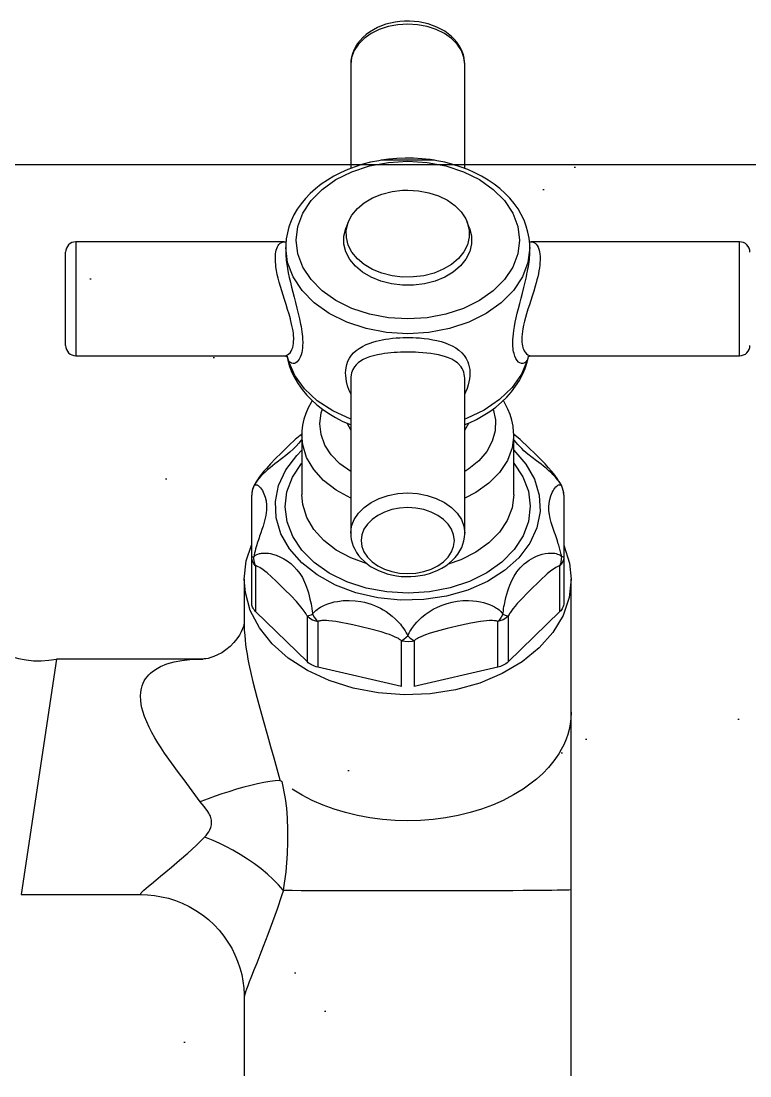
# Model space of a CAD drawing. Extents: x -36 to 357, y 137 to 237.
# Drawn here: x 13.3763 to 13.4396, y 177.7979 to 177.8896 of the extents above; entities that cross this region are included whole.
import ezdxf

# ---------------------------------------------------------------- set-up
doc = ezdxf.new("R2010")
doc.units = 0
doc.header["$LTSCALE"] = 0.01
doc.layers.add('01', color=1, linetype='CONTINUOUS')
doc.layers.add('A-HACHURAPARED', color=254, linetype='CONTINUOUS')

# ---------------------------------------------------------------- blocks, each defined once
blk = doc.blocks.new('A$C093F1C31')
at = {"layer": '01', "ltscale": 10}
for p, q in [((0.09558, 0.16443), (0.09558, 0.14936)), ((0.11208, 0.16443), (0.11208, 0.16455)), ((0.11208, 0.14936), (0.11208, 0.16443)), ((0.10383, 0.15055), (0.10002, 0.15055)), ((0.10383, 0.15055), (0.10002, 0.15055)), ((0.10763, 0.15055), (0.10383, 0.15055)), ((0.09522, 0.14158), (0.09489, 0.14071)), ((0.11277, 0.14071), (0.11243, 0.14158)), ((0.05583, 0.13874), (0.05583, 0.12224)), ((0.08595, 0.13874), (0.05583, 0.13874)), ((0.08617, 0.13793), (0.08617, 0.13738)), ((0.12149, 0.13738), (0.12149, 0.13793)), ((0.15183, 0.13874), (0.1217, 0.13874)), ((0.15183, 0.12224), (0.15183, 0.13874)), ((0.05433, 0.12374), (0.05433, 0.13724)), ((0.12149, 0.13728), (0.12149, 0.13738)), ((0.05583, 0.12224), (0.08595, 0.12224)), ((0.1217, 0.12224), (0.15183, 0.12224)), ((0.08636, 0.12217), (0.08637, 0.12213)), ((0.08636, 0.12214), (0.08638, 0.12205)), ((0.09558, 0.11886), (0.09558, 0.11882)), ((0.09558, 0.11882), (0.09558, 0.09654)), ((0.11208, 0.09654), (0.11208, 0.11882)), ((0.0885, 0.11077), (0.0885, 0.10211)), ((0.11916, 0.10211), (0.11916, 0.11077)), ((0.08125, 0.09307), (0.08125, 0.10207)), ((0.12641, 0.10207), (0.12641, 0.09307)), ((0.08125, 0.08646), (0.08125, 0.09307)), ((0.08182, 0.09182), (0.08182, 0.08521)), ((0.12583, 0.08521), (0.12583, 0.09182)), ((0.12641, 0.09307), (0.12641, 0.08646)), ((0.08017, 0.08989), (0.08017, 0.08322)), ((0.12748, 0.07065), (0.12748, 0.08989)), ((0.0893, 0.07793), (0.08182, 0.08521)), ((0.0893, 0.07793), (0.0893, 0.08454)), ((0.12583, 0.08521), (0.11836, 0.07793)), ((0.11836, 0.08454), (0.11836, 0.07793)), ((0.0908, 0.08377), (0.0908, 0.07716)), ((0.11686, 0.07716), (0.11686, 0.08377)), ((0.1029, 0.07438), (0.1029, 0.08099)), ((0.10475, 0.08099), (0.10475, 0.07438)), ((0.05303, 0.07834), (0.04789, 0.04423)), ((0.07415, 0.07834), (0.05303, 0.07834)), ((0.07406, 0.07834), (0.07415, 0.07834)), ((0.07415, 0.07834), (0.07419, 0.07834)), ((0.1029, 0.07438), (0.0908, 0.07716)), ((0.11686, 0.07716), (0.10475, 0.07438)), ((0.12748, 0.04498), (0.12748, 0.07065)), ((0.12748, 0.01799), (0.12748, 0.04498)), ((0.04789, 0.04423), (0.06527, 0.04423)), ((0.08017, 0.02934), (0.08017, 0.01799))]:
    blk.add_line(p, q, dxfattribs=at)
for points in [[(0.11208, 0.16455, 0), (0.11206, 0.16484, 0), (0.11199, 0.16533, 0), (0.11188, 0.16581, 0), (0.11171, 0.16628, 0), (0.1115, 0.16675, 0), (0.11124, 0.16721, 0), (0.11092, 0.16765, 0), (0.11056, 0.16808, 0), (0.11014, 0.16849, 0), (0.10968, 0.16887, 0), (0.10917, 0.16922, 0), (0.10862, 0.16955, 0), (0.10804, 0.16983, 0), (0.10743, 0.17008, 0), (0.10679, 0.17029, 0), (0.10613, 0.17046, 0), (0.10545, 0.17058, 0), (0.10477, 0.17066, 0), (0.10408, 0.1707, 0), (0.10338, 0.17069, 0), (0.10269, 0.17064, 0), (0.10201, 0.17055, 0), (0.10134, 0.17041, 0), (0.10068, 0.17023, 0), (0.10005, 0.17001, 0), (0.09944, 0.16975, 0), (0.09886, 0.16945, 0), (0.09831, 0.16911, 0), (0.0978, 0.16874, 0), (0.09734, 0.16833, 0), (0.09693, 0.16789, 0), (0.09657, 0.16744, 0), (0.09627, 0.16696, 0), (0.09602, 0.16647, 0), (0.09583, 0.16598, 0), (0.09569, 0.16548, 0), (0.09561, 0.16498, 0), (0.09558, 0.16452, 0), (0.09558, 0.16443, 0)], [(0.11208, 0.16443, 0), (0.11195, 0.16544, 0), (0.11158, 0.16642, 0), (0.11097, 0.16734, 0), (0.11015, 0.16818, 0), (0.10913, 0.1689, 0), (0.10795, 0.16948, 0), (0.10665, 0.16991, 0), (0.10526, 0.17017, 0), (0.10383, 0.17026, 0), (0.10239, 0.17017, 0), (0.10101, 0.16991, 0), (0.0997, 0.16948, 0), (0.09852, 0.1689, 0), (0.09751, 0.16818, 0), (0.09668, 0.16734, 0), (0.09607, 0.16642, 0), (0.0957, 0.16544, 0), (0.09558, 0.16443, 0)], [(0.10002, 0.15055, 0), (0.09962, 0.15049, 0), (0.09846, 0.15025, 0), (0.09733, 0.14996, 0), (0.09622, 0.14961, 0), (0.09515, 0.1492, 0), (0.09412, 0.14874, 0), (0.09314, 0.14824, 0), (0.0922, 0.14768, 0), (0.09131, 0.14707, 0), (0.09049, 0.14642, 0), (0.08972, 0.14573, 0), (0.08902, 0.145, 0), (0.0884, 0.14424, 0), (0.08784, 0.14345, 0), (0.08736, 0.14263, 0), (0.08696, 0.14179, 0), (0.08664, 0.14093, 0), (0.08641, 0.14006, 0), (0.08625, 0.13918, 0), (0.08617, 0.1383, 0), (0.08617, 0.13789, 0)], [(0.10768, 0.15055, 0), (0.10705, 0.15064, 0), (0.10587, 0.15077, 0), (0.10467, 0.15084, 0), (0.10347, 0.15085, 0), (0.10227, 0.15081, 0), (0.10108, 0.1507, 0), (0.09997, 0.15055, 0)], [(0.10763, 0.15055, 0), (0.10383, 0.15055, 0)], [(0.12149, 0.13796, 0), (0.12147, 0.13841, 0), (0.12139, 0.13929, 0), (0.12122, 0.14016, 0), (0.12098, 0.14102, 0), (0.12066, 0.14187, 0), (0.12025, 0.1427, 0), (0.11978, 0.1435, 0), (0.11923, 0.14428, 0), (0.1186, 0.14504, 0), (0.11791, 0.14576, 0), (0.11715, 0.14644, 0), (0.11633, 0.14708, 0), (0.11545, 0.14768, 0), (0.11451, 0.14824, 0), (0.11353, 0.14875, 0), (0.1125, 0.1492, 0), (0.11143, 0.14961, 0), (0.11033, 0.14995, 0), (0.1092, 0.15025, 0), (0.10804, 0.15049, 0), (0.10764, 0.15055, 0)], [(0.09522, 0.14158, 0), (0.09576, 0.14261, 0), (0.09654, 0.14356, 0), (0.09754, 0.1444, 0), (0.09874, 0.14511, 0), (0.10009, 0.14565, 0), (0.10155, 0.14602, 0), (0.10308, 0.14621, 0), (0.10383, 0.14623, 0)], [(0.10383, 0.14623, 0), (0.10538, 0.14614, 0), (0.10688, 0.14585, 0), (0.10829, 0.14539, 0), (0.10956, 0.14476, 0), (0.11066, 0.14398, 0), (0.11155, 0.14308, 0), (0.11221, 0.14208, 0), (0.11243, 0.14158, 0)], [(0.11277, 0.14071, 0), (0.11305, 0.13959, 0), (0.11306, 0.13844, 0), (0.11279, 0.13732, 0), (0.11224, 0.13624, 0), (0.11144, 0.13525, 0), (0.1104, 0.13437, 0), (0.10917, 0.13364, 0), (0.10777, 0.13306, 0), (0.10626, 0.13267, 0), (0.10467, 0.13247, 0), (0.10305, 0.13246, 0), (0.10146, 0.13266, 0), (0.09994, 0.13304, 0), (0.09854, 0.13361, 0), (0.0973, 0.13434, 0), (0.09626, 0.13521, 0), (0.09544, 0.1362, 0), (0.09489, 0.13727, 0), (0.0946, 0.1384, 0), (0.09459, 0.13954, 0), (0.09487, 0.14066, 0), (0.09489, 0.14071, 0)], [(0.11243, 0.14158, 0), (0.11271, 0.1405, 0), (0.11271, 0.1394, 0), (0.11245, 0.13832, 0), (0.11192, 0.13728, 0), (0.11115, 0.13633, 0), (0.11016, 0.13548, 0), (0.10897, 0.13477, 0), (0.10763, 0.13422, 0), (0.10617, 0.13384, 0), (0.10464, 0.13365, 0), (0.10308, 0.13364, 0), (0.10155, 0.13383, 0), (0.10009, 0.1342, 0), (0.09874, 0.13475, 0), (0.09754, 0.13545, 0), (0.09654, 0.13629, 0), (0.09576, 0.13724, 0), (0.09522, 0.13827, 0), (0.09495, 0.13936, 0), (0.09494, 0.14045, 0), (0.0952, 0.14154, 0), (0.09522, 0.14158, 0)], [(0.08596, 0.12224, 0), (0.08603, 0.12224, 0), (0.08623, 0.12228, 0), (0.08644, 0.12238, 0), (0.08664, 0.12252, 0), (0.0868, 0.12269, 0), (0.08694, 0.12291, 0), (0.08707, 0.12316, 0), (0.08718, 0.12346, 0), (0.08725, 0.12372, 0), (0.08729, 0.12401, 0), (0.08732, 0.12432, 0), (0.08733, 0.12465, 0), (0.08733, 0.12488, 0), (0.08732, 0.12512, 0), (0.08728, 0.12548, 0), (0.08723, 0.12585, 0), (0.08717, 0.12624, 0), (0.08708, 0.12665, 0), (0.08698, 0.12707, 0), (0.08687, 0.1275, 0), (0.08684, 0.12761, 0), (0.08665, 0.12828, 0), (0.08644, 0.12896, 0), (0.08622, 0.12966, 0), (0.08599, 0.13037, 0), (0.08579, 0.131, 0), (0.08559, 0.13163, 0), (0.0854, 0.13226, 0), (0.08522, 0.13289, 0), (0.08508, 0.13346, 0), (0.08495, 0.13402, 0), (0.08484, 0.13457, 0), (0.08476, 0.1351, 0), (0.08472, 0.13545, 0), (0.08469, 0.13579, 0), (0.08467, 0.13611, 0), (0.08467, 0.13643, 0), (0.08468, 0.13673, 0), (0.08471, 0.13701, 0), (0.08475, 0.13729, 0), (0.08481, 0.13755, 0), (0.08489, 0.13778, 0), (0.08498, 0.138, 0), (0.08508, 0.13819, 0), (0.0852, 0.13835, 0), (0.08539, 0.13853, 0), (0.08559, 0.13866, 0), (0.08581, 0.13872, 0), (0.08596, 0.13874, 0)], [(0.12149, 0.13793, 0), (0.12122, 0.13576, 0), (0.12042, 0.13366, 0), (0.11912, 0.13168, 0), (0.11735, 0.1299, 0), (0.11518, 0.12836, 0), (0.11266, 0.12711, 0), (0.10987, 0.12619, 0), (0.10689, 0.12563, 0), (0.10383, 0.12544, 0), (0.10076, 0.12563, 0), (0.09779, 0.12619, 0), (0.095, 0.12711, 0), (0.09248, 0.12836, 0), (0.0903, 0.1299, 0), (0.08853, 0.13168, 0), (0.08723, 0.13366, 0), (0.08644, 0.13576, 0), (0.08617, 0.1379, 0)], [(0.12171, 0.13874, 0), (0.12186, 0.13872, 0), (0.12206, 0.13866, 0), (0.12226, 0.13854, 0), (0.12242, 0.13839, 0), (0.12257, 0.13819, 0), (0.1227, 0.13795, 0), (0.12281, 0.13766, 0), (0.1229, 0.13733, 0), (0.12295, 0.13696, 0), (0.12298, 0.13668, 0), (0.12299, 0.13638, 0), (0.12298, 0.13607, 0), (0.12296, 0.13572, 0), (0.12293, 0.13535, 0), (0.12288, 0.13496, 0), (0.12281, 0.13455, 0), (0.12273, 0.13413, 0), (0.12263, 0.13369, 0), (0.12252, 0.13325, 0), (0.1224, 0.13279, 0), (0.12227, 0.13233, 0), (0.12206, 0.13161, 0), (0.12183, 0.13089, 0), (0.12163, 0.13025, 0), (0.12142, 0.12961, 0), (0.12121, 0.12897, 0), (0.12102, 0.12833, 0), (0.12086, 0.12777, 0), (0.12071, 0.12723, 0), (0.12058, 0.12668, 0), (0.12047, 0.12615, 0), (0.12041, 0.12576, 0), (0.12036, 0.12538, 0), (0.12033, 0.12501, 0), (0.12032, 0.12465, 0), (0.12032, 0.12443, 0), (0.12034, 0.12422, 0), (0.12037, 0.12393, 0), (0.12042, 0.12366, 0), (0.12049, 0.12341, 0), (0.12057, 0.12318, 0), (0.12067, 0.12298, 0), (0.12078, 0.1228, 0), (0.12081, 0.12275, 0), (0.121, 0.12254, 0), (0.12121, 0.12238, 0), (0.12144, 0.12228, 0), (0.12167, 0.12224, 0), (0.1217, 0.12224, 0)], [(0.12149, 0.13793, 0), (0.12149, 0.13796, 0)], [(0.08617, 0.13738, 0), (0.08617, 0.13719, 0), (0.08618, 0.13692, 0), (0.0862, 0.13664, 0), (0.08622, 0.13635, 0), (0.08625, 0.13605, 0), (0.08633, 0.13547, 0), (0.08642, 0.13487, 0), (0.08654, 0.13424, 0), (0.08668, 0.13358, 0), (0.08684, 0.13289, 0), (0.08701, 0.13219, 0), (0.0872, 0.13146, 0), (0.08738, 0.13074, 0), (0.08759, 0.12995, 0), (0.08779, 0.12916, 0), (0.08799, 0.12836, 0), (0.08817, 0.12758, 0), (0.08833, 0.12683, 0), (0.08839, 0.12646, 0), (0.08845, 0.12609, 0), (0.08851, 0.12573, 0), (0.08855, 0.12537, 0), (0.08859, 0.12502, 0), (0.08861, 0.12469, 0), (0.08863, 0.12413, 0), (0.08862, 0.12374, 0), (0.08859, 0.12338, 0), (0.08855, 0.12303, 0), (0.08849, 0.12271, 0), (0.08839, 0.12236, 0), (0.08827, 0.12205, 0), (0.08814, 0.12177, 0), (0.08798, 0.12154, 0), (0.08781, 0.12135, 0), (0.08762, 0.12122, 0), (0.08743, 0.12113, 0), (0.08723, 0.12111, 0), (0.08703, 0.12115, 0), (0.08684, 0.12125, 0), (0.08675, 0.12133, 0), (0.08667, 0.12143, 0), (0.08658, 0.12155, 0), (0.08651, 0.12168, 0)], [(0.12115, 0.12168, 0), (0.12106, 0.12154, 0), (0.12097, 0.12141, 0), (0.12081, 0.12126, 0), (0.12064, 0.12116, 0), (0.12046, 0.12111, 0), (0.12027, 0.12112, 0), (0.12006, 0.1212, 0), (0.11986, 0.12134, 0), (0.11966, 0.12156, 0), (0.11948, 0.12184, 0), (0.11933, 0.12218, 0), (0.11926, 0.12237, 0), (0.1192, 0.12259, 0), (0.11915, 0.12282, 0), (0.1191, 0.12307, 0), (0.11907, 0.12333, 0), (0.11904, 0.12361, 0), (0.11903, 0.12413, 0), (0.11904, 0.12454, 0), (0.11906, 0.12497, 0), (0.11911, 0.12542, 0), (0.11917, 0.12589, 0), (0.11926, 0.12648, 0), (0.11938, 0.1271, 0), (0.11952, 0.12774, 0), (0.11967, 0.1284, 0), (0.11985, 0.12911, 0), (0.12003, 0.12983, 0), (0.12023, 0.13058, 0), (0.12042, 0.13133, 0), (0.12062, 0.13211, 0), (0.12082, 0.1329, 0), (0.12091, 0.1333, 0), (0.121, 0.13369, 0), (0.12108, 0.13409, 0), (0.12116, 0.13448, 0), (0.12122, 0.13483, 0), (0.12128, 0.13517, 0), (0.12133, 0.13551, 0), (0.12138, 0.13584, 0), (0.12142, 0.13617, 0), (0.12145, 0.13649, 0), (0.12147, 0.13681, 0), (0.12148, 0.13711, 0), (0.12149, 0.13728, 0)], [(0.09557, 0.11672, 0), (0.09535, 0.11724, 0), (0.09513, 0.11789, 0), (0.09497, 0.11852, 0), (0.0949, 0.11895, 0), (0.09485, 0.11937, 0), (0.09484, 0.11978, 0), (0.09486, 0.12015, 0), (0.0949, 0.1205, 0), (0.09501, 0.121, 0), (0.09518, 0.12146, 0), (0.0954, 0.12191, 0), (0.09568, 0.12232, 0), (0.096, 0.12268, 0), (0.09637, 0.12301, 0), (0.09679, 0.12332, 0), (0.09726, 0.1236, 0), (0.09779, 0.12386, 0), (0.09837, 0.12409, 0), (0.09879, 0.12423, 0), (0.09924, 0.12435, 0), (0.0997, 0.12447, 0), (0.10015, 0.12456, 0), (0.10063, 0.12465, 0), (0.10111, 0.12472, 0), (0.10163, 0.12478, 0), (0.10216, 0.12483, 0), (0.10269, 0.12486, 0), (0.10316, 0.12488, 0), (0.10362, 0.12489, 0), (0.10409, 0.12489, 0), (0.10458, 0.12488, 0), (0.10506, 0.12486, 0), (0.10554, 0.12483, 0), (0.10619, 0.12476, 0), (0.10682, 0.12468, 0), (0.10745, 0.12457, 0), (0.10805, 0.12445, 0), (0.10865, 0.12429, 0), (0.10922, 0.12411, 0), (0.10976, 0.1239, 0), (0.11027, 0.12367, 0), (0.11078, 0.12338, 0), (0.11123, 0.12306, 0), (0.11164, 0.12269, 0), (0.112, 0.12229, 0), (0.11229, 0.12185, 0), (0.11252, 0.12137, 0), (0.11264, 0.12102, 0), (0.11273, 0.12065, 0), (0.11279, 0.12026, 0), (0.11281, 0.11974, 0), (0.1128, 0.11933, 0), (0.11275, 0.11892, 0), (0.11268, 0.11849, 0), (0.11257, 0.11805, 0), (0.1124, 0.11751, 0), (0.11219, 0.11696, 0), (0.11208, 0.11672, 0)], [(0.08596, 0.12224, 0), (0.08601, 0.12223, 0), (0.08621, 0.12219, 0), (0.08633, 0.12214, 0), (0.0864, 0.12209, 0), (0.08644, 0.12206, 0), (0.08644, 0.12206, 0)], [(0.08638, 0.12214, 0), (0.08636, 0.12217, 0)], [(0.11208, 0.11882, 0), (0.11207, 0.11905, 0), (0.11205, 0.11926, 0), (0.112, 0.11956, 0), (0.11193, 0.11985, 0), (0.11183, 0.12012, 0), (0.11171, 0.12038, 0), (0.11155, 0.12062, 0), (0.11138, 0.12085, 0), (0.11133, 0.12091, 0), (0.11101, 0.12121, 0), (0.11064, 0.12148, 0), (0.11021, 0.12173, 0), (0.10974, 0.12194, 0), (0.10929, 0.1221, 0), (0.1088, 0.12225, 0), (0.10827, 0.12237, 0), (0.1077, 0.12248, 0), (0.10716, 0.12256, 0), (0.1066, 0.12263, 0), (0.10601, 0.12269, 0), (0.1054, 0.12273, 0), (0.10497, 0.12275, 0), (0.10455, 0.12276, 0), (0.10412, 0.12277, 0), (0.10367, 0.12277, 0), (0.10323, 0.12277, 0), (0.10278, 0.12275, 0), (0.10231, 0.12273, 0), (0.10185, 0.1227, 0), (0.10139, 0.12267, 0), (0.10093, 0.12262, 0), (0.10047, 0.12256, 0), (0.10004, 0.12249, 0), (0.09943, 0.12238, 0), (0.09885, 0.12225, 0), (0.0983, 0.12208, 0), (0.0978, 0.12189, 0), (0.09738, 0.12169, 0), (0.097, 0.12147, 0), (0.09665, 0.12122, 0), (0.09635, 0.12093, 0), (0.0961, 0.12062, 0), (0.0959, 0.12028, 0), (0.09578, 0.12002, 0), (0.0957, 0.11975, 0), (0.09563, 0.11947, 0), (0.09559, 0.11917, 0), (0.09558, 0.11886, 0)], [(0.1212, 0.12204, 0), (0.12121, 0.12205, 0), (0.12125, 0.12209, 0), (0.12132, 0.12213, 0), (0.12143, 0.12219, 0), (0.12158, 0.12223, 0), (0.12171, 0.12224, 0)], [(0.08651, 0.12168, 0), (0.08646, 0.12192, 0), (0.08638, 0.12214, 0)], [(0.08638, 0.12205, 0), (0.08648, 0.1216, 0), (0.08674, 0.12071, 0), (0.08708, 0.11984, 0), (0.08749, 0.11899, 0), (0.08799, 0.11816, 0), (0.08855, 0.11736, 0), (0.08919, 0.11659, 0), (0.0899, 0.11585, 0), (0.09067, 0.11515, 0), (0.09151, 0.11449, 0), (0.09241, 0.11388, 0), (0.09336, 0.11332, 0), (0.09436, 0.1128, 0), (0.0954, 0.11234, 0), (0.09557, 0.11227, 0)], [(0.08639, 0.12214, 0), (0.08651, 0.12168, 0)], [(0.09558, 0.11308, 0), (0.09299, 0.11426, 0), (0.09073, 0.11574, 0), (0.08888, 0.11747, 0), (0.08747, 0.11941, 0), (0.08656, 0.12149, 0), (0.08651, 0.12168, 0)], [(0.11208, 0.11228, 0), (0.11274, 0.11255, 0), (0.11377, 0.11303, 0), (0.11475, 0.11358, 0), (0.11569, 0.11417, 0), (0.11657, 0.11482, 0), (0.11739, 0.11551, 0), (0.11815, 0.11624, 0), (0.11883, 0.11702, 0), (0.11944, 0.11783, 0), (0.11998, 0.11867, 0), (0.12043, 0.11953, 0), (0.12081, 0.12042, 0), (0.1211, 0.12132, 0), (0.12129, 0.12213, 0)], [(0.12115, 0.12168, 0), (0.12029, 0.11959, 0), (0.11893, 0.11764, 0), (0.11711, 0.11589, 0), (0.11488, 0.11438, 0), (0.11233, 0.11317, 0), (0.11208, 0.11308, 0)], [(0.12126, 0.12212, 0), (0.12118, 0.1219, 0), (0.12115, 0.12168, 0)], [(0.12126, 0.12212, 0), (0.12115, 0.12168, 0)], [(0.08999, 0.11576, 0), (0.08984, 0.1155, 0), (0.08941, 0.11471, 0), (0.08906, 0.11389, 0), (0.0888, 0.11306, 0), (0.08862, 0.11222, 0), (0.08852, 0.11137, 0), (0.0885, 0.11078, 0)], [(0.11916, 0.11078, 0), (0.11914, 0.11122, 0), (0.11906, 0.11207, 0), (0.1189, 0.1129, 0), (0.11865, 0.11372, 0), (0.11833, 0.11452, 0), (0.11793, 0.1153, 0), (0.11766, 0.11576, 0)], [(0.09558, 0.10549, 0), (0.09402, 0.10661, 0), (0.09276, 0.1079, 0), (0.09184, 0.10932, 0), (0.09128, 0.11084, 0), (0.0911, 0.1124, 0), (0.09131, 0.11397, 0), (0.09148, 0.11451, 0)], [(0.11617, 0.11452, 0), (0.11652, 0.11297, 0), (0.11648, 0.1114, 0), (0.11606, 0.10986, 0), (0.11527, 0.1084, 0), (0.11413, 0.10705, 0), (0.11267, 0.10587, 0), (0.11208, 0.10549, 0)], [(0.09499, 0.11252, 0), (0.09558, 0.11149, 0)], [(0.11208, 0.11149, 0), (0.11266, 0.11251, 0)], [(0.0885, 0.11092, 0), (0.08824, 0.11071, 0), (0.08754, 0.1101, 0), (0.08662, 0.10924, 0), (0.08549, 0.10814, 0), (0.08469, 0.10735, 0), (0.08395, 0.10658, 0), (0.08337, 0.10593, 0), (0.08297, 0.10548, 0), (0.08265, 0.10508, 0), (0.08235, 0.10469, 0), (0.08209, 0.1043, 0), (0.0819, 0.10401, 0), (0.08174, 0.10374, 0), (0.08159, 0.10347, 0), (0.08155, 0.10338, 0)], [(0.0885, 0.11013, 0), (0.08841, 0.11002, 0), (0.08807, 0.10959, 0), (0.08768, 0.10915, 0), (0.08725, 0.10871, 0), (0.08677, 0.10827, 0), (0.0862, 0.1078, 0), (0.08558, 0.10733, 0), (0.08493, 0.10683, 0), (0.0846, 0.10658, 0), (0.08426, 0.10632, 0), (0.0839, 0.10603, 0), (0.08354, 0.10573, 0), (0.08319, 0.10541, 0), (0.08284, 0.10508, 0), (0.08258, 0.10481, 0), (0.08234, 0.10454, 0), (0.08211, 0.10425, 0), (0.082, 0.1041, 0), (0.08189, 0.10396, 0), (0.0818, 0.10381, 0), (0.08171, 0.10367, 0), (0.08162, 0.10352, 0), (0.08155, 0.10337, 0)], [(0.09558, 0.10163, 0), (0.09346, 0.10278, 0), (0.09166, 0.10418, 0), (0.09022, 0.10577, 0), (0.0892, 0.10752, 0), (0.08863, 0.10936, 0), (0.0885, 0.11078, 0)], [(0.11916, 0.11078, 0), (0.11893, 0.1089, 0), (0.11824, 0.10707, 0), (0.11711, 0.10536, 0), (0.11558, 0.10381, 0), (0.11369, 0.10247, 0), (0.11208, 0.10163, 0)], [(0.12611, 0.10337, 0), (0.12602, 0.10354, 0), (0.12588, 0.10378, 0), (0.12572, 0.10402, 0), (0.12555, 0.10425, 0), (0.12536, 0.10449, 0), (0.12519, 0.10468, 0), (0.12502, 0.10487, 0), (0.12484, 0.10505, 0), (0.12465, 0.10524, 0), (0.12426, 0.1056, 0), (0.12385, 0.10595, 0), (0.12348, 0.10624, 0), (0.12311, 0.10653, 0), (0.12279, 0.10678, 0), (0.12246, 0.10703, 0), (0.12182, 0.10751, 0), (0.12121, 0.108, 0), (0.12063, 0.1085, 0), (0.12032, 0.1088, 0), (0.12002, 0.10909, 0), (0.11975, 0.1094, 0), (0.11949, 0.1097, 0), (0.11927, 0.10998, 0), (0.11915, 0.11013, 0)], [(0.12611, 0.10338, 0), (0.1261, 0.1034, 0), (0.12596, 0.10367, 0), (0.12581, 0.10392, 0), (0.12566, 0.10416, 0), (0.12544, 0.10449, 0), (0.12521, 0.10481, 0), (0.12496, 0.10513, 0), (0.12463, 0.10554, 0), (0.12419, 0.10604, 0), (0.12369, 0.10659, 0), (0.12308, 0.10722, 0), (0.12226, 0.10804, 0), (0.12135, 0.10893, 0), (0.12008, 0.11012, 0), (0.11933, 0.11077, 0), (0.11916, 0.11092, 0)], [(0.11916, 0.10856, 0), (0.12092, 0.10655, 0), (0.12217, 0.10436, 0), (0.12286, 0.10205, 0), (0.12298, 0.09969, 0), (0.12251, 0.09734, 0), (0.12147, 0.0951, 0), (0.1199, 0.09301, 0), (0.11784, 0.09115, 0), (0.11535, 0.08957, 0), (0.11251, 0.08832, 0), (0.10941, 0.08744, 0), (0.10614, 0.08695, 0), (0.1028, 0.08687, 0), (0.09949, 0.0872, 0), (0.09631, 0.08794, 0), (0.09336, 0.08905, 0), (0.09073, 0.09051, 0), (0.0885, 0.09226, 0), (0.08673, 0.09427, 0), (0.08548, 0.09646, 0), (0.08479, 0.09878, 0), (0.08468, 0.10114, 0), (0.08515, 0.10348, 0), (0.08618, 0.10573, 0), (0.08776, 0.10781, 0), (0.0885, 0.10856, 0)], [(0.11916, 0.10672, 0), (0.12047, 0.10474, 0), (0.12128, 0.10263, 0), (0.12156, 0.10045, 0), (0.1213, 0.09827, 0), (0.12051, 0.09616, 0), (0.11921, 0.09418, 0), (0.11745, 0.09238, 0), (0.11527, 0.09083, 0), (0.11274, 0.08957, 0), (0.10995, 0.08864, 0), (0.10696, 0.08807, 0), (0.10388, 0.08787, 0), (0.1008, 0.08806, 0), (0.09781, 0.08861, 0), (0.09501, 0.08953, 0), (0.09247, 0.09078, 0), (0.09028, 0.09232, 0), (0.0885, 0.09411, 0), (0.08718, 0.09609, 0), (0.08637, 0.09819, 0), (0.08609, 0.10037, 0), (0.08635, 0.10255, 0), (0.08714, 0.10466, 0), (0.08844, 0.10665, 0), (0.0885, 0.10672, 0)], [(0.08155, 0.10337, 0), (0.08136, 0.10289, 0), (0.08126, 0.10237, 0), (0.08125, 0.10207, 0)], [(0.08155, 0.10337, 0), (0.08159, 0.10344, 0), (0.08165, 0.1035, 0), (0.08172, 0.10355, 0), (0.0818, 0.10357, 0), (0.08188, 0.10358, 0), (0.08195, 0.10357, 0), (0.08203, 0.10354, 0), (0.0821, 0.1035, 0), (0.08218, 0.10345, 0), (0.08234, 0.10331, 0), (0.08251, 0.10313, 0), (0.08265, 0.10294, 0), (0.08279, 0.10272, 0), (0.0829, 0.10251, 0), (0.08301, 0.10228, 0), (0.08319, 0.10178, 0), (0.08333, 0.10122, 0), (0.0834, 0.10062, 0), (0.08341, 0.10025, 0), (0.0834, 0.09988, 0), (0.08336, 0.0995, 0), (0.0833, 0.09911, 0), (0.08322, 0.09874, 0), (0.08312, 0.09836, 0), (0.08301, 0.09797, 0), (0.08289, 0.09758, 0), (0.08273, 0.09711, 0), (0.08257, 0.09663, 0), (0.0824, 0.09613, 0), (0.08231, 0.09587, 0), (0.08222, 0.0956, 0), (0.08214, 0.09535, 0), (0.08206, 0.0951, 0), (0.08198, 0.09485, 0), (0.08191, 0.09459, 0), (0.08182, 0.09428, 0), (0.08173, 0.09397, 0), (0.08166, 0.09365, 0), (0.08162, 0.09349, 0), (0.08159, 0.09334, 0), (0.08155, 0.09314, 0)], [(0.09558, 0.09654, 0), (0.0957, 0.09756, 0), (0.09607, 0.09854, 0), (0.09668, 0.09946, 0), (0.09751, 0.10029, 0), (0.09852, 0.10101, 0), (0.0997, 0.1016, 0), (0.10101, 0.10203, 0), (0.10239, 0.10229, 0), (0.10383, 0.10238, 0), (0.10526, 0.10229, 0), (0.10665, 0.10203, 0), (0.10795, 0.1016, 0), (0.10913, 0.10101, 0), (0.11015, 0.10029, 0), (0.11097, 0.09946, 0), (0.11158, 0.09854, 0), (0.11195, 0.09756, 0), (0.11208, 0.09655, 0)], [(0.12611, 0.09314, 0), (0.12607, 0.09331, 0), (0.12603, 0.09349, 0), (0.12599, 0.09367, 0), (0.12595, 0.09385, 0), (0.1259, 0.09404, 0), (0.12585, 0.09423, 0), (0.12574, 0.09461, 0), (0.12568, 0.09483, 0), (0.12561, 0.09504, 0), (0.12547, 0.09547, 0), (0.12533, 0.0959, 0), (0.12519, 0.09633, 0), (0.12508, 0.09664, 0), (0.12498, 0.09694, 0), (0.12478, 0.09753, 0), (0.1246, 0.09812, 0), (0.12445, 0.09869, 0), (0.12433, 0.09925, 0), (0.12426, 0.09981, 0), (0.12424, 0.10036, 0), (0.12428, 0.1009, 0), (0.12437, 0.10145, 0), (0.12453, 0.10198, 0), (0.12473, 0.10246, 0), (0.12485, 0.10269, 0), (0.12497, 0.10289, 0), (0.12511, 0.10308, 0), (0.12525, 0.10325, 0), (0.1254, 0.10339, 0), (0.12554, 0.1035, 0), (0.12565, 0.10355, 0), (0.12576, 0.10358, 0), (0.12586, 0.10357, 0), (0.12591, 0.10356, 0), (0.12595, 0.10354, 0), (0.126, 0.10351, 0), (0.12604, 0.10347, 0), (0.12607, 0.10343, 0), (0.12611, 0.10337, 0)], [(0.12641, 0.10207, 0), (0.12636, 0.10259, 0), (0.12623, 0.10309, 0), (0.12611, 0.10337, 0)], [(0.09796, 0.0921, 0), (0.09559, 0.09297, 0), (0.09347, 0.09412, 0), (0.09167, 0.09551, 0), (0.09023, 0.0971, 0), (0.08921, 0.09885, 0), (0.08863, 0.10069, 0), (0.0885, 0.10211, 0)], [(0.11916, 0.10211, 0), (0.11892, 0.10023, 0), (0.11823, 0.0984, 0), (0.1171, 0.09669, 0), (0.11557, 0.09514, 0), (0.11368, 0.09381, 0), (0.11149, 0.09272, 0), (0.10968, 0.09209, 0)], [(0.09558, 0.09654, 0), (0.09559, 0.09615, 0), (0.09566, 0.09566, 0), (0.09577, 0.09518, 0), (0.09593, 0.0947, 0), (0.09615, 0.09424, 0), (0.09641, 0.09378, 0), (0.09672, 0.09333, 0), (0.09708, 0.09291, 0), (0.0975, 0.0925, 0), (0.09796, 0.09211, 0), (0.09846, 0.09176, 0), (0.09901, 0.09143, 0), (0.09959, 0.09115, 0), (0.10021, 0.0909, 0), (0.10085, 0.09069, 0), (0.1015, 0.09052, 0), (0.10218, 0.0904, 0), (0.10286, 0.09031, 0), (0.10355, 0.09027, 0), (0.10425, 0.09028, 0), (0.10494, 0.09033, 0), (0.10562, 0.09042, 0), (0.10629, 0.09055, 0), (0.10695, 0.09073, 0), (0.10758, 0.09095, 0), (0.1082, 0.09121, 0), (0.10878, 0.09151, 0), (0.10932, 0.09185, 0), (0.10983, 0.09222, 0), (0.1103, 0.09263, 0), (0.11071, 0.09306, 0), (0.11107, 0.09352, 0), (0.11138, 0.09399, 0), (0.11163, 0.09448, 0), (0.11182, 0.09498, 0), (0.11196, 0.09547, 0), (0.11204, 0.09597, 0), (0.11208, 0.09647, 0), (0.11208, 0.09655, 0)], [(0.08017, 0.08989, 0), (0.08047, 0.09255, 0), (0.08122, 0.09483, 0)], [(0.12643, 0.09483, 0), (0.12725, 0.09223, 0), (0.12748, 0.08989, 0)], [(0.08155, 0.09314, 0), (0.08162, 0.09322, 0), (0.08171, 0.09329, 0), (0.0818, 0.09336, 0), (0.0819, 0.09342, 0), (0.08201, 0.09348, 0), (0.08213, 0.09353, 0), (0.08237, 0.09361, 0), (0.08252, 0.09364, 0), (0.08267, 0.09367, 0), (0.083, 0.09369, 0), (0.08334, 0.09369, 0), (0.0837, 0.09365, 0), (0.08397, 0.0936, 0), (0.08424, 0.09354, 0), (0.08479, 0.09337, 0), (0.08534, 0.09315, 0), (0.08588, 0.09287, 0), (0.0864, 0.09254, 0), (0.0869, 0.09217, 0), (0.08737, 0.09174, 0), (0.0878, 0.09127, 0), (0.08821, 0.09072, 0), (0.08858, 0.09012, 0), (0.0889, 0.08946, 0), (0.08905, 0.08911, 0), (0.08918, 0.08874, 0), (0.08932, 0.08834, 0), (0.08945, 0.08792, 0), (0.08957, 0.08748, 0), (0.08968, 0.08703, 0), (0.08976, 0.08667, 0), (0.08983, 0.08631, 0), (0.0899, 0.08594, 0), (0.08993, 0.08575, 0), (0.08996, 0.08556, 0), (0.08999, 0.08538, 0), (0.09001, 0.08521, 0), (0.09004, 0.08503, 0), (0.09006, 0.08485, 0)], [(0.1176, 0.08485, 0), (0.11762, 0.08505, 0), (0.11766, 0.08534, 0), (0.1177, 0.08564, 0), (0.11775, 0.08594, 0), (0.11781, 0.08624, 0), (0.11786, 0.0865, 0), (0.11791, 0.08675, 0), (0.11797, 0.087, 0), (0.11803, 0.08724, 0), (0.11815, 0.08774, 0), (0.1183, 0.08822, 0), (0.11843, 0.08864, 0), (0.11858, 0.08905, 0), (0.11872, 0.08939, 0), (0.11888, 0.08972, 0), (0.11922, 0.09036, 0), (0.11961, 0.09096, 0), (0.12007, 0.09152, 0), (0.12037, 0.09183, 0), (0.12069, 0.09211, 0), (0.12103, 0.09238, 0), (0.12138, 0.09263, 0), (0.12173, 0.09284, 0), (0.12208, 0.09304, 0), (0.12245, 0.09321, 0), (0.12283, 0.09336, 0), (0.12326, 0.0935, 0), (0.12369, 0.0936, 0), (0.12413, 0.09367, 0), (0.12434, 0.09369, 0), (0.12456, 0.09369, 0), (0.12475, 0.09369, 0), (0.12494, 0.09367, 0), (0.12512, 0.09365, 0), (0.1253, 0.09361, 0), (0.1255, 0.09354, 0), (0.12568, 0.09346, 0), (0.12586, 0.09336, 0), (0.12594, 0.09329, 0), (0.12602, 0.09323, 0), (0.12611, 0.09314, 0)], [(0.08125, 0.09307, 0), (0.08129, 0.0931, 0), (0.08143, 0.09312, 0), (0.08155, 0.09314, 0)], [(0.08182, 0.09182, 0), (0.08155, 0.09214, 0), (0.08136, 0.09249, 0), (0.08126, 0.09285, 0), (0.08125, 0.09307, 0)], [(0.08182, 0.09182, 0), (0.08165, 0.09232, 0), (0.08156, 0.09283, 0), (0.08155, 0.09314, 0)], [(0.0893, 0.08454, 0), (0.08925, 0.08464, 0), (0.0892, 0.08473, 0), (0.08915, 0.08482, 0), (0.0891, 0.08491, 0), (0.08897, 0.0851, 0), (0.08884, 0.08529, 0), (0.0887, 0.08548, 0), (0.08856, 0.08566, 0), (0.08774, 0.08665, 0), (0.0869, 0.08754, 0), (0.08605, 0.08838, 0), (0.08476, 0.08964, 0), (0.08347, 0.0908, 0), (0.08315, 0.09107, 0), (0.08284, 0.09131, 0), (0.08262, 0.09146, 0), (0.08242, 0.0916, 0), (0.08221, 0.09171, 0), (0.08211, 0.09176, 0), (0.08201, 0.0918, 0), (0.08194, 0.09181, 0), (0.08188, 0.09182, 0), (0.08182, 0.09182, 0)], [(0.12583, 0.09182, 0), (0.12579, 0.09182, 0), (0.12571, 0.09181, 0), (0.12562, 0.09179, 0), (0.12553, 0.09175, 0), (0.12543, 0.09171, 0), (0.12524, 0.0916, 0), (0.12504, 0.09147, 0), (0.12453, 0.09109, 0), (0.12402, 0.09066, 0), (0.123, 0.08973, 0), (0.12149, 0.08828, 0), (0.11999, 0.08671, 0), (0.11967, 0.08636, 0), (0.11935, 0.08598, 0), (0.11903, 0.08559, 0), (0.11873, 0.08517, 0), (0.11864, 0.08504, 0), (0.11856, 0.08491, 0), (0.11848, 0.08477, 0), (0.1184, 0.08463, 0), (0.11836, 0.08454, 0)], [(0.12583, 0.09182, 0), (0.126, 0.09232, 0), (0.12609, 0.09283, 0), (0.12611, 0.09314, 0)], [(0.12641, 0.09307, 0), (0.12636, 0.0927, 0), (0.12623, 0.09234, 0), (0.12601, 0.09201, 0), (0.12583, 0.09182, 0)], [(0.12641, 0.09307, 0), (0.12636, 0.0931, 0), (0.12623, 0.09312, 0), (0.12611, 0.09314, 0)], [(0.12748, 0.08989, 0), (0.12718, 0.08724, 0), (0.12629, 0.08465, 0), (0.12483, 0.0822, 0), (0.12284, 0.07994, 0), (0.12037, 0.07794, 0), (0.11747, 0.07623, 0), (0.11424, 0.07487, 0), (0.11074, 0.0739, 0), (0.10706, 0.07332, 0), (0.1033, 0.07317, 0), (0.09956, 0.07344, 0), (0.09592, 0.07413, 0), (0.09248, 0.07522, 0), (0.08933, 0.07667, 0), (0.08655, 0.07847, 0), (0.08421, 0.08055, 0), (0.08236, 0.08287, 0), (0.08105, 0.08537, 0), (0.08033, 0.08798, 0), (0.08017, 0.08989, 0)], [(0.08182, 0.08521, 0), (0.08168, 0.08536, 0), (0.08156, 0.08551, 0), (0.08146, 0.08568, 0), (0.08137, 0.08585, 0), (0.08132, 0.086, 0), (0.08128, 0.08615, 0), (0.08125, 0.0863, 0), (0.08125, 0.08646, 0)], [(0.09006, 0.08485, 0), (0.09016, 0.08499, 0), (0.09032, 0.08517, 0), (0.09051, 0.08535, 0), (0.09072, 0.08552, 0), (0.09094, 0.08568, 0), (0.0912, 0.08585, 0), (0.09148, 0.086, 0), (0.09178, 0.08614, 0), (0.09225, 0.08633, 0), (0.09274, 0.08649, 0), (0.0932, 0.0866, 0), (0.09366, 0.08669, 0), (0.0945, 0.08679, 0), (0.09534, 0.08682, 0), (0.09621, 0.08677, 0), (0.09706, 0.08665, 0), (0.09756, 0.08655, 0), (0.09805, 0.08642, 0), (0.09854, 0.08627, 0), (0.09901, 0.08609, 0), (0.09944, 0.0859, 0), (0.09987, 0.08569, 0), (0.10028, 0.08546, 0), (0.10069, 0.08521, 0), (0.10114, 0.0849, 0), (0.10158, 0.08455, 0), (0.102, 0.08418, 0), (0.10241, 0.08377, 0), (0.10259, 0.08358, 0), (0.10276, 0.08338, 0), (0.10293, 0.08317, 0), (0.10309, 0.08295, 0), (0.10328, 0.08269, 0), (0.10345, 0.08243, 0), (0.10361, 0.08215, 0), (0.10375, 0.08187, 0), (0.10383, 0.08169, 0)], [(0.10383, 0.08169, 0), (0.10392, 0.0819, 0), (0.10403, 0.08211, 0), (0.10415, 0.08232, 0), (0.10428, 0.08254, 0), (0.10442, 0.08276, 0), (0.10457, 0.08297, 0), (0.10485, 0.08333, 0), (0.10515, 0.08367, 0), (0.10548, 0.08401, 0), (0.10582, 0.08433, 0), (0.10636, 0.08478, 0), (0.10692, 0.08518, 0), (0.10752, 0.08555, 0), (0.10815, 0.08587, 0), (0.10882, 0.08616, 0), (0.10951, 0.08639, 0), (0.11024, 0.08658, 0), (0.11098, 0.08671, 0), (0.11181, 0.0868, 0), (0.11264, 0.08681, 0), (0.11322, 0.08678, 0), (0.11378, 0.08672, 0), (0.11434, 0.08662, 0), (0.11479, 0.08652, 0), (0.11523, 0.08639, 0), (0.11566, 0.08623, 0), (0.11607, 0.08605, 0), (0.11638, 0.08589, 0), (0.11666, 0.08572, 0), (0.11685, 0.08559, 0), (0.11703, 0.08545, 0), (0.11719, 0.08531, 0), (0.1173, 0.0852, 0), (0.11741, 0.08509, 0), (0.11751, 0.08497, 0), (0.1176, 0.08485, 0)], [(0.12641, 0.08646, 0), (0.1264, 0.08628, 0), (0.12637, 0.0861, 0), (0.12631, 0.08593, 0), (0.12624, 0.08575, 0), (0.12616, 0.08561, 0), (0.12607, 0.08547, 0), (0.12596, 0.08534, 0), (0.12583, 0.08521, 0)], [(0.0893, 0.08454, 0), (0.08954, 0.08464, 0), (0.08985, 0.08476, 0), (0.09006, 0.08485, 0)], [(0.0893, 0.08454, 0), (0.08964, 0.08426, 0), (0.09005, 0.08403, 0), (0.0905, 0.08385, 0), (0.0908, 0.08377, 0)], [(0.09006, 0.08485, 0), (0.09031, 0.0844, 0), (0.09061, 0.08399, 0), (0.0908, 0.08377, 0)], [(0.1176, 0.08485, 0), (0.11734, 0.0844, 0), (0.11705, 0.08399, 0), (0.11686, 0.08377, 0)], [(0.11836, 0.08454, 0), (0.11801, 0.08426, 0), (0.11761, 0.08403, 0), (0.11715, 0.08385, 0), (0.11686, 0.08377, 0)], [(0.1176, 0.08485, 0), (0.11794, 0.08471, 0), (0.11822, 0.08459, 0), (0.11836, 0.08454, 0)], [(0.08017, 0.08348, 0), (0.08016, 0.08344, 0), (0.08013, 0.08329, 0), (0.08006, 0.08305, 0), (0.07993, 0.08271, 0), (0.07975, 0.08229, 0), (0.07948, 0.08181, 0), (0.07912, 0.08128, 0), (0.07867, 0.08071, 0), (0.07812, 0.08016, 0), (0.07752, 0.07966, 0), (0.07691, 0.07925, 0), (0.07632, 0.07893, 0), (0.07579, 0.0787, 0), (0.07533, 0.07854, 0), (0.07494, 0.07844, 0), (0.07463, 0.07838, 0), (0.07439, 0.07835, 0), (0.07423, 0.07834, 0), (0.07418, 0.07834, 0)], [(0.08017, 0.08322, 0), (0.08017, 0.08301, 0), (0.08018, 0.08258, 0), (0.08024, 0.08174, 0), (0.0803, 0.0811, 0), (0.08037, 0.08044, 0), (0.08047, 0.07975, 0), (0.08058, 0.07906, 0), (0.08071, 0.07833, 0), (0.08085, 0.0776, 0), (0.08117, 0.07611, 0), (0.08143, 0.07502, 0), (0.0817, 0.07393, 0), (0.08198, 0.07284, 0), (0.08227, 0.07174, 0), (0.08289, 0.06951, 0), (0.08353, 0.06728, 0), (0.08399, 0.06566, 0), (0.08444, 0.06405, 0), (0.0853, 0.06087, 0), (0.08533, 0.06076, 0)], [(0.1029, 0.08099, 0), (0.10283, 0.08105, 0), (0.10274, 0.08112, 0), (0.10265, 0.08119, 0), (0.10255, 0.08125, 0), (0.1024, 0.08134, 0), (0.10225, 0.08142, 0), (0.10193, 0.08157, 0), (0.10161, 0.08171, 0), (0.10121, 0.08187, 0), (0.1008, 0.08201, 0), (0.09997, 0.08227, 0), (0.09831, 0.08271, 0), (0.09587, 0.08328, 0), (0.09344, 0.08375, 0), (0.09292, 0.08382, 0), (0.09241, 0.08388, 0), (0.09207, 0.0839, 0), (0.09173, 0.08391, 0), (0.0914, 0.0839, 0), (0.09126, 0.08388, 0), (0.09113, 0.08386, 0), (0.09099, 0.08384, 0), (0.09087, 0.0838, 0), (0.0908, 0.08377, 0)], [(0.11686, 0.08377, 0), (0.11678, 0.0838, 0), (0.1167, 0.08383, 0), (0.11662, 0.08385, 0), (0.11653, 0.08386, 0), (0.11632, 0.08389, 0), (0.11611, 0.0839, 0), (0.11589, 0.08391, 0), (0.11566, 0.0839, 0), (0.11433, 0.08378, 0), (0.11297, 0.08354, 0), (0.11161, 0.08324, 0), (0.10951, 0.08276, 0), (0.10742, 0.08219, 0), (0.10691, 0.08203, 0), (0.1064, 0.08185, 0), (0.10606, 0.08172, 0), (0.10572, 0.08157, 0), (0.10539, 0.08141, 0), (0.10522, 0.08132, 0), (0.10506, 0.08122, 0), (0.10495, 0.08115, 0), (0.10485, 0.08107, 0), (0.10475, 0.08099, 0)], [(0.1029, 0.08099, 0), (0.10325, 0.08122, 0), (0.10361, 0.0815, 0), (0.10383, 0.08169, 0)], [(0.1029, 0.08099, 0), (0.10341, 0.08091, 0), (0.10393, 0.08089, 0), (0.10445, 0.08094, 0), (0.10475, 0.08099, 0)], [(0.10383, 0.08169, 0), (0.1042, 0.08138, 0), (0.10455, 0.08112, 0), (0.10475, 0.08099, 0)], [(0.07379, 0.05766, 0), (0.07304, 0.05872, 0), (0.07226, 0.05977, 0), (0.07147, 0.06083, 0), (0.07067, 0.0619, 0), (0.06964, 0.0633, 0), (0.06864, 0.06473, 0), (0.06815, 0.06546, 0), (0.06768, 0.0662, 0), (0.06723, 0.06695, 0), (0.06681, 0.0677, 0), (0.06642, 0.06846, 0), (0.06606, 0.06923, 0), (0.06575, 0.07001, 0), (0.0655, 0.07078, 0), (0.06537, 0.07128, 0), (0.06528, 0.07177, 0), (0.0652, 0.07237, 0), (0.06517, 0.07295, 0), (0.0652, 0.07352, 0), (0.0653, 0.07407, 0), (0.0654, 0.07446, 0), (0.06555, 0.07483, 0), (0.06571, 0.07516, 0), (0.0659, 0.07547, 0), (0.06611, 0.07577, 0), (0.06635, 0.07605, 0), (0.06662, 0.07631, 0), (0.06691, 0.07655, 0), (0.06756, 0.07699, 0), (0.06804, 0.07724, 0), (0.06899, 0.07763, 0), (0.07003, 0.07792, 0), (0.07114, 0.07814, 0), (0.07231, 0.07827, 0), (0.07406, 0.07834, 0)], [(0.0908, 0.07716, 0), (0.09056, 0.07722, 0), (0.09034, 0.0773, 0), (0.09012, 0.07739, 0), (0.08991, 0.07749, 0), (0.08974, 0.07759, 0), (0.08958, 0.07769, 0), (0.08943, 0.07781, 0), (0.0893, 0.07793, 0)], [(0.11836, 0.07793, 0), (0.1182, 0.07779, 0), (0.11803, 0.07766, 0), (0.11784, 0.07754, 0), (0.11764, 0.07743, 0), (0.11745, 0.07735, 0), (0.11726, 0.07728, 0), (0.11706, 0.07721, 0), (0.11686, 0.07716, 0)], [(0.12748, 0.07065, 0), (0.12744, 0.06975, 0), (0.12734, 0.06891, 0), (0.12718, 0.06813, 0), (0.12697, 0.0674, 0), (0.12673, 0.06672, 0), (0.12639, 0.06593, 0), (0.12603, 0.06523, 0), (0.12568, 0.06462, 0)], [(0.12568, 0.06462, 0), (0.12498, 0.06361, 0), (0.1242, 0.06266, 0), (0.12336, 0.06178, 0), (0.12246, 0.06096, 0), (0.12151, 0.06021, 0), (0.12054, 0.05952, 0)], [(0.08533, 0.06076, 0), (0.08465, 0.0607, 0), (0.08388, 0.0606, 0), (0.08303, 0.06046, 0), (0.0821, 0.06027, 0), (0.08114, 0.06005, 0), (0.08013, 0.05978, 0), (0.07905, 0.05948, 0), (0.07793, 0.05913, 0), (0.07695, 0.05881, 0), (0.07595, 0.05847, 0), (0.07493, 0.05809, 0), (0.07389, 0.0577, 0), (0.07379, 0.05766, 0)], [(0.08533, 0.06076, 0), (0.08534, 0.06076, 0), (0.08534, 0.06076, 0), (0.08535, 0.06075, 0), (0.08535, 0.06075, 0), (0.08536, 0.06075, 0), (0.08537, 0.06075, 0), (0.08538, 0.06075, 0), (0.08546, 0.06071, 0), (0.08549, 0.0607, 0), (0.08551, 0.06068, 0), (0.08554, 0.06067, 0), (0.08556, 0.06066, 0), (0.08558, 0.06064, 0), (0.0856, 0.06063, 0)], [(0.0856, 0.06063, 0), (0.0856, 0.06063, 0), (0.08611, 0.05814, 0), (0.08629, 0.05673, 0), (0.08639, 0.0553, 0), (0.08644, 0.05362, 0), (0.08643, 0.05189, 0), (0.08637, 0.05013, 0), (0.08617, 0.04752, 0), (0.08581, 0.04488, 0)], [(0.0948, 0.05612, 0), (0.09317, 0.05661, 0), (0.09157, 0.0572, 0), (0.09002, 0.05788, 0), (0.08854, 0.05865, 0), (0.08712, 0.05952, 0)], [(0.12054, 0.05952, 0), (0.11912, 0.05866, 0), (0.11764, 0.05788, 0), (0.11609, 0.0572, 0), (0.11449, 0.05662, 0), (0.11287, 0.05612, 0)], [(0.07442, 0.05256, 0), (0.07464, 0.05281, 0), (0.07486, 0.05307, 0), (0.07505, 0.05334, 0), (0.07521, 0.05363, 0), (0.07533, 0.05393, 0), (0.07539, 0.05414, 0), (0.07543, 0.05436, 0), (0.07545, 0.05459, 0), (0.07545, 0.05482, 0), (0.07544, 0.05501, 0), (0.07541, 0.0552, 0), (0.07536, 0.05538, 0), (0.07527, 0.05561, 0), (0.07516, 0.05583, 0), (0.07503, 0.05604, 0), (0.0749, 0.05625, 0), (0.07437, 0.05697, 0), (0.07379, 0.05766, 0)], [(0.10383, 0.05493, 0), (0.102, 0.05497, 0), (0.10017, 0.05512, 0), (0.09835, 0.05535, 0), (0.09655, 0.05569, 0), (0.0948, 0.05612, 0)], [(0.11287, 0.05612, 0), (0.11111, 0.05569, 0), (0.10931, 0.05536, 0), (0.1075, 0.05512, 0), (0.10566, 0.05497, 0), (0.10383, 0.05493, 0)], [(0.06527, 0.04423, 0), (0.06522, 0.04423, 0), (0.06518, 0.04426, 0), (0.06517, 0.0443, 0), (0.0652, 0.04437, 0), (0.06527, 0.04447, 0), (0.06536, 0.04458, 0), (0.06549, 0.04472, 0), (0.06566, 0.04487, 0), (0.06596, 0.04515, 0), (0.06633, 0.04547, 0), (0.06673, 0.04581, 0), (0.06737, 0.04634, 0), (0.06807, 0.04692, 0), (0.06885, 0.04755, 0), (0.06967, 0.04823, 0), (0.07081, 0.0492, 0), (0.07199, 0.05024, 0), (0.07321, 0.05136, 0), (0.07442, 0.05256, 0)], [(0.08581, 0.04488, 0), (0.08512, 0.04566, 0), (0.08436, 0.04644, 0), (0.08352, 0.04721, 0), (0.08262, 0.04796, 0), (0.08167, 0.04868, 0), (0.08066, 0.04938, 0), (0.0796, 0.05005, 0), (0.07851, 0.05068, 0), (0.07759, 0.05117, 0), (0.07664, 0.05163, 0), (0.07569, 0.05205, 0), (0.07473, 0.05244, 0), (0.07442, 0.05256, 0)], [(0.08583, 0.04487, 0), (0.08558, 0.04407, 0), (0.08493, 0.04215, 0), (0.08427, 0.04028, 0), (0.08359, 0.03846, 0), (0.08291, 0.0367, 0), (0.08243, 0.03548, 0), (0.08197, 0.03431, 0), (0.08153, 0.0332, 0), (0.08132, 0.03268, 0), (0.08112, 0.03218, 0), (0.0809, 0.03159, 0), (0.08069, 0.03105, 0), (0.08051, 0.03056, 0), (0.08037, 0.03014, 0), (0.08029, 0.02989, 0), (0.08023, 0.02967, 0), (0.0802, 0.02954, 0), (0.08018, 0.02943, 0), (0.08017, 0.02935, 0), (0.08017, 0.02934, 0)], [(0.08581, 0.04488, 0), (0.08581, 0.04488, 0), (0.08581, 0.04488, 0), (0.08582, 0.04488, 0), (0.08582, 0.04488, 0), (0.08582, 0.04487, 0), (0.08582, 0.04487, 0), (0.08583, 0.04487, 0), (0.08583, 0.04487, 0), (0.08583, 0.04487, 0)], [(0.08583, 0.04487, 0), (0.08712, 0.04486, 0), (0.08839, 0.04485, 0), (0.08975, 0.04484, 0), (0.09118, 0.04484, 0), (0.09267, 0.04483, 0), (0.09423, 0.04483, 0), (0.09583, 0.04482, 0), (0.09778, 0.04482, 0), (0.09977, 0.04481, 0), (0.10179, 0.04481, 0), (0.10383, 0.04481, 0), (0.10556, 0.04481, 0), (0.10728, 0.04481, 0), (0.10898, 0.04481, 0), (0.11066, 0.04482, 0), (0.11229, 0.04482, 0), (0.11388, 0.04483, 0), (0.11569, 0.04483, 0), (0.11741, 0.04484, 0), (0.11903, 0.04485, 0), (0.12054, 0.04486, 0), (0.12172, 0.04487, 0), (0.1228, 0.04488, 0), (0.12379, 0.04489, 0), (0.12466, 0.0449, 0), (0.12543, 0.04491, 0), (0.12608, 0.04493, 0), (0.12669, 0.04494, 0), (0.12713, 0.04495, 0), (0.12739, 0.04497, 0), (0.12748, 0.04498, 0)], [(0.06527, 0.04423, 0), (0.06617, 0.0442, 0), (0.06719, 0.0441, 0), (0.06821, 0.04393, 0), (0.06922, 0.0437, 0), (0.07021, 0.04339, 0), (0.07117, 0.04301, 0), (0.07221, 0.04251, 0), (0.07319, 0.04194, 0), (0.07412, 0.04131, 0), (0.07499, 0.04062, 0), (0.0758, 0.03987, 0), (0.07654, 0.03908, 0), (0.07721, 0.03824, 0), (0.07782, 0.03736, 0), (0.07836, 0.03646, 0), (0.07882, 0.03553, 0), (0.07922, 0.03458, 0), (0.07954, 0.03362, 0), (0.0798, 0.03266, 0), (0.07999, 0.0317, 0), (0.08011, 0.03074, 0), (0.08017, 0.0298, 0), (0.08018, 0.02932, 0)]]:
    blk.add_polyline3d(points, dxfattribs=at)
for points in [[(0.11998, 0.13899, 0), (0.11974, 0.13701, 0), (0.11901, 0.13508, 0), (0.11782, 0.13328, 0), (0.1162, 0.13165, 0), (0.11421, 0.13024, 0), (0.11191, 0.1291, 0), (0.10935, 0.12826, 0), (0.10663, 0.12774, 0), (0.10383, 0.12757, 0), (0.10102, 0.12774, 0), (0.0983, 0.12826, 0), (0.09575, 0.1291, 0), (0.09344, 0.13024, 0), (0.09145, 0.13165, 0), (0.08983, 0.13328, 0), (0.08864, 0.13508, 0), (0.08792, 0.13701, 0), (0.08767, 0.13899, 0), (0.08792, 0.14097, 0), (0.08864, 0.1429, 0), (0.08983, 0.1447, 0), (0.09145, 0.14633, 0), (0.09344, 0.14774, 0), (0.09575, 0.14888, 0), (0.0983, 0.14973, 0), (0.10102, 0.15024, 0), (0.10383, 0.15041, 0), (0.10663, 0.15024, 0), (0.10935, 0.14973, 0), (0.11191, 0.14888, 0), (0.11421, 0.14774, 0), (0.1162, 0.14633, 0), (0.11782, 0.1447, 0), (0.11901, 0.1429, 0), (0.11974, 0.14097, 0)], [(0.11058, 0.09548, 0), (0.11047, 0.09631, 0), (0.11017, 0.09712, 0), (0.10967, 0.09787, 0), (0.109, 0.09855, 0), (0.10817, 0.09914, 0), (0.1072, 0.09962, 0), (0.10614, 0.09997, 0), (0.105, 0.10018, 0), (0.10383, 0.10026, 0), (0.10265, 0.10018, 0), (0.10152, 0.09997, 0), (0.10045, 0.09962, 0), (0.09949, 0.09914, 0), (0.09866, 0.09855, 0), (0.09798, 0.09787, 0), (0.09748, 0.09712, 0), (0.09718, 0.09631, 0), (0.09708, 0.09548, 0), (0.09718, 0.09465, 0), (0.09748, 0.09385, 0), (0.09798, 0.0931, 0), (0.09866, 0.09242, 0), (0.09949, 0.09183, 0), (0.10045, 0.09135, 0), (0.10152, 0.091, 0), (0.10265, 0.09078, 0), (0.10383, 0.09071, 0), (0.105, 0.09078, 0), (0.10614, 0.091, 0), (0.1072, 0.09135, 0), (0.10817, 0.09183, 0), (0.109, 0.09242, 0), (0.10967, 0.0931, 0), (0.11017, 0.09385, 0), (0.11047, 0.09465, 0)]]:
    blk.add_polyline3d(points, close=True, dxfattribs=at)
for centre, radius, start, end in [((0.05583, 0.13724), 0.0015, 90, 180), ((0.08596, 0.13953), 0.000792, 269.9027, 289.1375), ((0.12171, 0.13952), 0.00079, 249.6307, 270.0809), ((0.15183, 0.13724), 0.0015, 0, 90), ((0.05583, 0.12374), 0.0015, 180, 270), ((0.15183, 0.12374), 0.0015, 270, 0), ((0.08425, 0.10207), 0.003, 154.1124, 180), ((0.12341, 0.10207), 0.003, 0, 25.8876), ((0.05046, 0.09042), 0.01235, 200.5715, 282.0069)]:
    blk.add_arc(centre, radius, start, end, dxfattribs=at)

msp = doc.modelspace()

# ---------------------------------------------------------------- hatches: boundary and pattern name
at = {"layer": 'A-HACHURAPARED'}
h = msp.add_hatch(dxfattribs=at)
h.set_pattern_fill('AR-SAND', color=252, scale=0.001, angle=180)
h.set_pattern_definition([(217.5, (55.002324, 13.168255), (0.001600031, -0.048941324), [0, -0.038608, 0, -0.04318, 0, -0.041275]), (187.5, (55.002324, 13.168255), (-0.044952328, -0.07168251), [0, -0.020828, 0, -0.034798, 0, -0.013335]), (147.5, (55.033566, 13.168255), (-0.079099237, -0.000143718), [0, -0.0127, 0, -0.04572, 0, -0.05969]), (137.5, (55.033566, 13.168255), (-0.076355645, -0.022292932), [0, -0.00635, 0, -0.029972, 0, -0.03429])])
h.paths.add_polyline_path([(14.360403, 177.877103), (13.010403, 177.877103), (13.010403, 177.787164), (14.360403, 177.787164)])
h.paths.add_polyline_path([(14.360403, 177.787164), (13.010403, 177.787164), (13.010403, 177.737103), (14.360403, 177.737103)])

# ---------------------------------------------------------------- linework, layer by layer
at = {"layer": '01', "ltscale": 10}
msp.add_line((13.368237, 177.877103), (14.360403, 177.877103), dxfattribs=at)

# ---------------------------------------------------------------- block references
at = {"layer": '01', "ltscale": 10, "xscale": 0.6, "yscale": 0.6, "zscale": 0.6}
msp.add_blockref('A$C093F1C31', (13.347579, 177.787151), dxfattribs=at)

doc.saveas('drawing.dxf')
